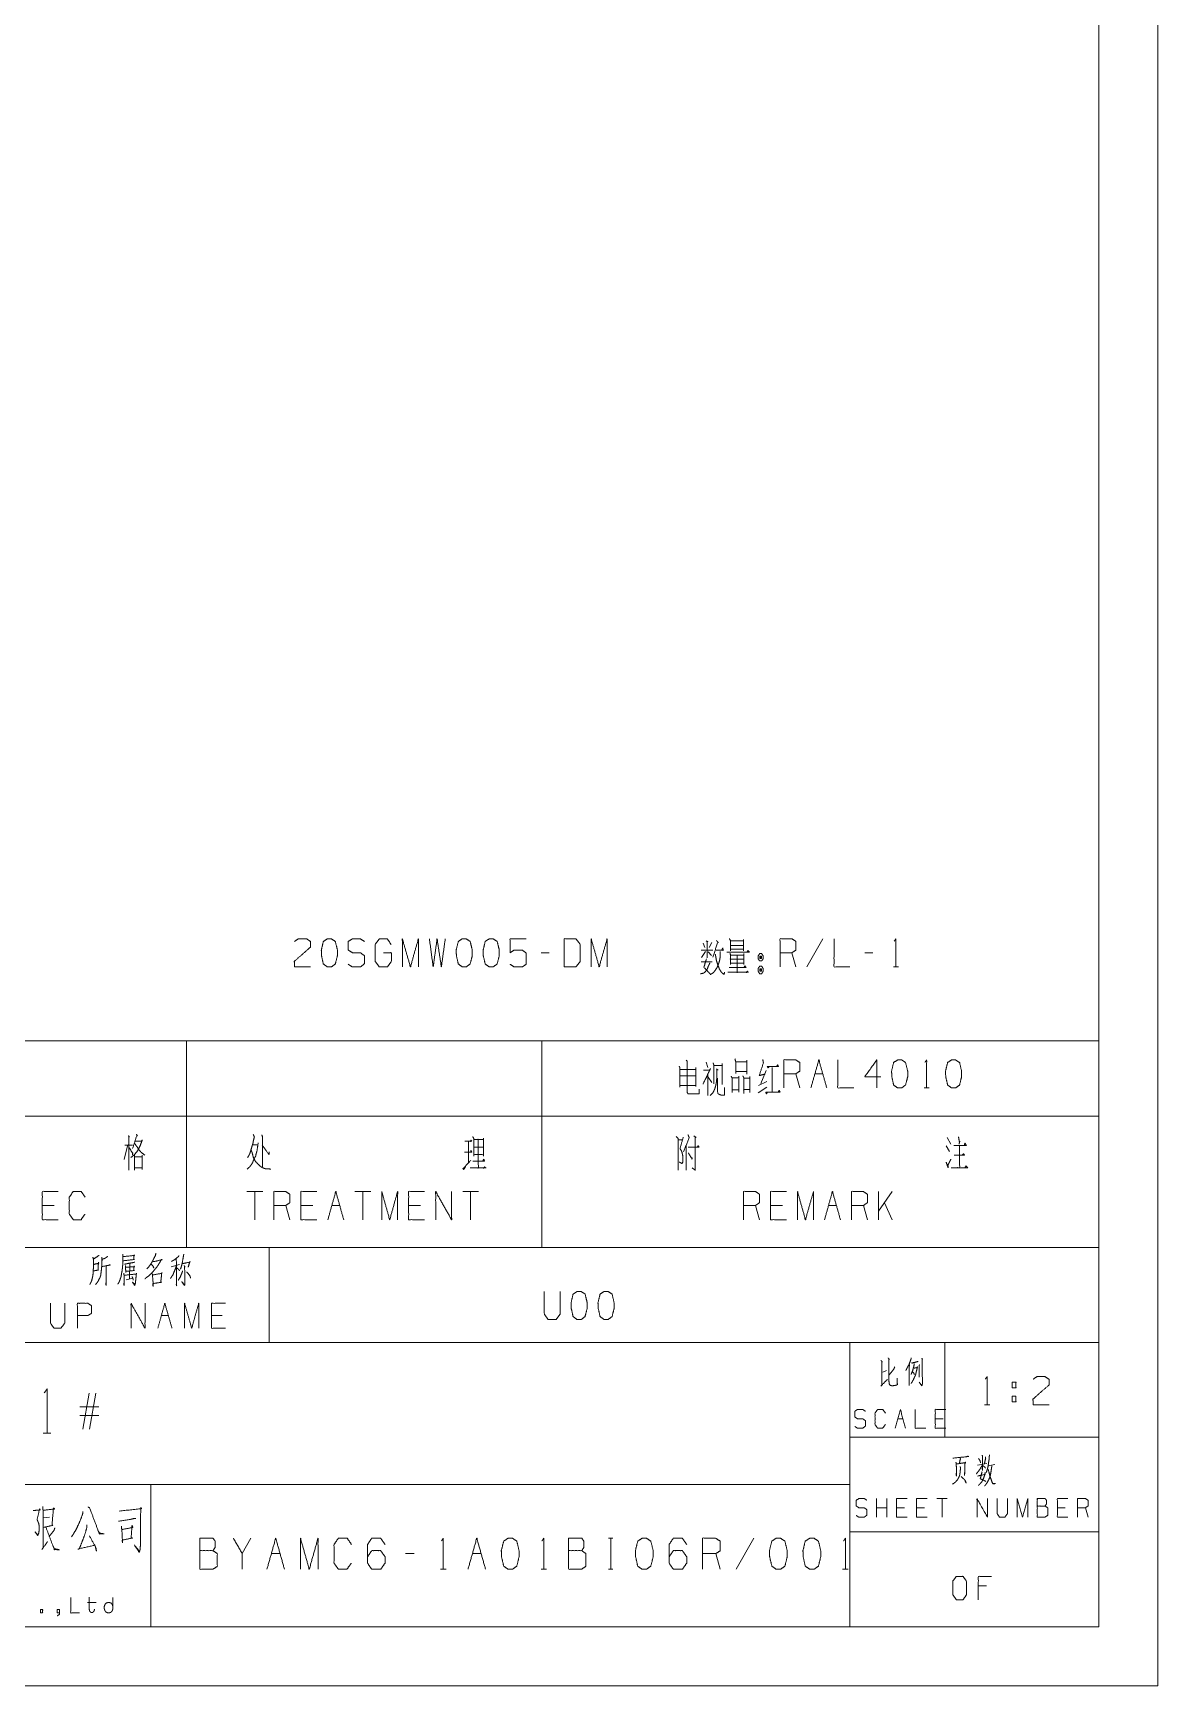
# Model space of a CAD drawing. Header units: millimetres. Extents: x 0 to 420, y 0 to 297.
# Drawn here: x 325.1 to 420, y 0 to 139.5 of the extents above; entities that cross this region are included whole.
import ezdxf

# ---------------------------------------------------------------- set-up
doc = ezdxf.new("R2010")
doc.units = ezdxf.units.MM
doc.layers.add('101', color=7, linetype='Continuous', true_color=0xffffff)

msp = doc.modelspace()

# ---------------------------------------------------------------- linework, layer by layer
at = {"layer": '101', "color": 133, "linetype": 'Continuous', "lineweight": 18}
for p, q in [((420, 0), (420, 297)), ((415, 5), (415, 292)), ((235, 37), (415, 37)), ((345, 37), (345, 29)), ((235, 29), (415, 29)), ((394, 29), (394, 5)), ((402, 29), (402, 21)), ((394, 21), (415, 21)), ((285, 17), (394, 17)), ((335, 17), (335, 5)), ((394, 13), (415, 13)), ((25, 5), (415, 5)), ((235, 5), (415, 5)), ((0, 0), (420, 0))]:
    msp.add_line(p, q, dxfattribs=at)
at = {"layer": '101', "color": 72, "linetype": 'Continuous', "lineweight": 18}
for p, q in [((391.72, 63.07), (390.38, 60.7)), ((368.62, 61.9), (367.95, 61.9)), ((381.81, 62), (381.49, 61.5)), ((381.61, 62.7), (381.77, 62.35)), ((382.04, 61.97), (382.32, 61.65)), ((382.35, 62.75), (382.12, 62.35)), ((389.45, 60.7), (389.11, 61.9)), ((395.94, 61.9), (395.27, 61.9)), ((381.45, 61.12), (382.37, 61.12)), ((397.67, 60.7), (398.09, 60.7)), ((313, 54.46), (338, 54.46)), ((338, 54.46), (368, 54.46)), ((338, 54.46), (338, 48.11)), ((368, 54.46), (415, 54.46)), ((368, 54.46), (368, 48.11)), ((415, 54.46), (415, 48.11)), ((379.68, 52.03), (380.95, 52.03)), ((380.99, 52.22), (380.99, 50.6)), ((381.87, 52.65), (382.02, 52.22)), ((386.93, 51.95), (386.49, 50.85)), ((387.44, 52.22), (387.44, 50.17)), ((389.77, 50.48), (389.44, 51.68)), ((391.04, 51.68), (391.71, 51.68)), ((379.68, 51.5), (380.95, 51.5)), ((379.7, 50.7), (380.95, 50.7)), ((382.04, 51.4), (382.34, 50.93)), ((386.26, 50.08), (386.98, 50.55)), ((386.28, 50.7), (387, 51.03)), ((400.27, 50.48), (400.7, 50.48)), ((313, 48.11), (338, 48.11)), ((338, 48.11), (338, 37)), ((338, 48.11), (368, 48.11)), ((368, 48.11), (415, 48.11)), ((368, 48.11), (368, 37)), ((415, 48.11), (415, 37)), ((379.52, 46.1), (379.87, 46.1)), ((380.84, 46.45), (381.02, 46.3)), ((402.21, 46.3), (402.51, 45.75)), ((333.02, 45.6), (332.74, 44.45)), ((343.6, 45.68), (344.03, 45.68)), ((361.81, 45.95), (361.81, 44.13)), ((362.25, 45.48), (363.03, 45.48)), ((380.17, 45.6), (380.17, 43.53)), ((402.12, 45.6), (402.42, 45.12)), ((326.85, 40.56), (325.84, 40.56)), ((344.45, 41.74), (343.11, 41.74)), ((343.78, 41.74), (343.78, 39.36)), ((346.73, 39.36), (346.39, 40.56)), ((348.67, 40.56), (347.66, 40.56)), ((350.27, 40.56), (350.94, 40.56)), ((353.56, 41.74), (352.21, 41.74)), ((352.88, 41.74), (352.88, 39.36)), ((357.77, 40.56), (356.76, 40.56)), ((362.66, 41.74), (361.32, 41.74)), ((361.99, 41.74), (361.99, 39.36)), ((386.37, 39.36), (386.04, 40.56)), ((388.31, 40.56), (387.31, 40.56)), ((392.19, 40.56), (392.87, 40.56)), ((395.48, 39.36), (395.14, 40.56)), ((397.58, 41.74), (396.41, 40.09)), ((396.41, 39.36), (396.41, 41.74)), ((397.58, 39.36), (396.91, 40.79)), ((313, 37), (338, 37)), ((338, 37), (368, 37)), ((368, 37), (415, 37)), ((333.22, 35.67), (333.2, 34.36)), ((336.72, 35.38), (337.43, 35.58)), ((332.92, 34.28), (333.47, 34.43)), ((335.89, 31.26), (336.48, 31.26)), ((341.01, 31.26), (340.12, 31.26)), ((396.78, 26.5), (397.1, 26.62)), ((329.26, 21.68), (329.79, 24.71)), ((330.35, 24.71), (329.82, 21.68)), ((405.37, 23.74), (405.8, 23.74)), ((407.69, 24.46), (408.02, 24.46)), ((407.69, 24.46), (407.69, 23.99)), ((330.6, 23.57), (329.01, 23.57)), ((330.6, 22.82), (329.01, 22.82)), ((398.04, 22.56), (398.48, 22.56)), ((401.88, 22.56), (401.21, 22.56)), ((325.9, 21.33), (326.57, 21.33)), ((404.78, 18.63), (405.57, 18.79)), ((405.68, 18.57), (406.23, 18.69)), ((396.24, 14.25), (396.24, 15.82)), ((397.13, 14.25), (397.13, 15.82)), ((402.22, 15.82), (401.33, 15.82)), ((401.78, 15.82), (401.78, 14.25)), ((326.44, 14.25), (325.93, 14.18)), ((397.13, 15.04), (396.24, 15.04)), ((398.6, 15.04), (397.94, 15.04)), ((400.3, 15.04), (399.63, 15.04)), ((412.18, 15.04), (411.51, 15.04)), ((414.1, 14.25), (413.88, 15.04)), ((343.45, 12.47), (342.71, 11.17)), ((345.17, 11.17), (345.91, 11.17)), ((357.23, 11.17), (356.49, 11.17)), ((362.14, 11.17), (362.88, 11.17)), ((373.63, 12.47), (374, 12.47)), ((373.83, 12.47), (373.83, 9.85)), ((383.06, 9.85), (382.68, 11.17)), ((385.88, 12.47), (384.4, 9.85)), ((359.45, 9.85), (359.92, 9.85)), ((367.94, 9.85), (368.4, 9.85)), ((373.63, 9.85), (374, 9.85)), ((393.39, 9.85), (393.86, 9.85)), ((405.52, 8.46), (404.84, 8.46)), ((329.66, 7.04), (330.39, 7.04))]:
    msp.add_line(p, q, dxfattribs=at)
for points, knots in [([(347.13, 62.85), (347.45, 63.07), (348.14, 63.07), (348.47, 62.85), (348.47, 62.37), (347.11, 61.17), (347.13, 60.7), (348.47, 60.7)], [0, 0, 0.069688, 0.192979, 0.265274, 0.350227, 0.674742, 0.759753, 1, 1]), ([(350.24, 60.7), (350.57, 60.95), (350.75, 61.65), (350.75, 62.12), (350.57, 62.85), (350.24, 63.07), (349.9, 63.07), (349.56, 62.85), (349.39, 62.12), (349.4, 61.65), (349.56, 60.95), (349.9, 60.7), (350.24, 60.7)], [0, 0, 0.067524, 0.183969, 0.260581, 0.380939, 0.446136, 0.500306, 0.565502, 0.685861, 0.762525, 0.878306, 0.94583, 1, 1]), ([(351.66, 60.92), (352, 60.7), (352.69, 60.7), (353.02, 60.95), (353.02, 61.65), (352.69, 61.9), (352.02, 61.9), (351.66, 62.12), (351.66, 62.85), (352.02, 63.07), (352.69, 63.07), (353.02, 62.85)], [0, 0, 0.068039, 0.184057, 0.254519, 0.372334, 0.442797, 0.555843, 0.62637, 0.748393, 0.81892, 0.931967, 1, 1]), ([(354.63, 61.9), (355.3, 61.9), (355.3, 61.17), (354.97, 60.7), (354.28, 60.7), (353.94, 61.17), (353.94, 62.6), (354.29, 63.07), (354.95, 63.07), (355.28, 62.6)], [0, 0, 0.103298, 0.214798, 0.304266, 0.410278, 0.499742, 0.718897, 0.809959, 0.910536, 1, 1]), ([(356.23, 60.7), (356.23, 63.07), (356.91, 60.7), (357.58, 63.07), (357.58, 60.7)], [0, 0, 0.245192, 0.500001, 0.754808, 1, 1]), ([(358.51, 63.07), (358.83, 60.7), (359.16, 63.07), (359.52, 60.7), (359.85, 63.07)], [0, 0, 0.249745, 0.499742, 0.750003, 1, 1]), ([(361.62, 60.7), (361.95, 60.95), (362.13, 61.65), (362.13, 62.12), (361.95, 62.85), (361.62, 63.07), (361.28, 63.07), (360.95, 62.85), (360.77, 62.12), (360.79, 61.65), (360.95, 60.95), (361.28, 60.7), (361.62, 60.7)], [0, 0, 0.067524, 0.183969, 0.260581, 0.380939, 0.446136, 0.500306, 0.565502, 0.685861, 0.762525, 0.878306, 0.94583, 1, 1]), ([(363.89, 60.7), (364.23, 60.95), (364.41, 61.65), (364.41, 62.12), (364.23, 62.85), (363.89, 63.07), (363.56, 63.07), (363.22, 62.85), (363.05, 62.12), (363.06, 61.65), (363.22, 60.95), (363.56, 60.7), (363.89, 60.7)], [0, 0, 0.06753, 0.183974, 0.260586, 0.380945, 0.446147, 0.50031, 0.565507, 0.685867, 0.762532, 0.878313, 0.945837, 1, 1]), ([(365.32, 60.92), (365.66, 60.7), (366.35, 60.7), (366.68, 60.92), (366.68, 61.87), (366.35, 62.12), (365.66, 62.12), (365.32, 61.9), (365.32, 63.07), (366.68, 63.07)], [0, 0, 0.062226, 0.168341, 0.230572, 0.376815, 0.441268, 0.547383, 0.609609, 0.790488, 1, 1]), ([(369.89, 60.7), (370.88, 60.7), (371.24, 61.17), (371.24, 62.6), (370.88, 63.07), (369.89, 63.07), (369.89, 60.7)], [0, 0, 0.142134, 0.22716, 0.43179, 0.516817, 0.658951, 1, 1]), ([(372.17, 60.7), (372.17, 63.07), (372.84, 60.7), (373.51, 63.07), (373.51, 60.7)], [0, 0, 0.245192, 0.500001, 0.754808, 1, 1]), ([(381.86, 62.9), (382.02, 62.82), (381.95, 62.87), (381.95, 61.47), (381.95, 62.12), (381.45, 62.12), (382.44, 62.12)], [0, 0, 0.046308, 0.069112, 0.437814, 0.608997, 0.739331, 1, 1]), ([(382.74, 62.92), (382.9, 62.75), (382.85, 62.8), (382.44, 61.52)], [0, 0, 0.143525, 0.187748, 1, 1]), ([(383.83, 63.1), (383.92, 62.92), (383.92, 62.07), (383.92, 62.2), (385.02, 62.2), (385.02, 62.05), (385.02, 63.02), (385.02, 62.9), (383.92, 62.9), (385.02, 62.9), (385.02, 62.52), (383.92, 62.52)], [0, 0, 0.027308, 0.145703, 0.163114, 0.31575, 0.336643, 0.472448, 0.489859, 0.642495, 0.795131, 0.847364, 1, 1]), ([(388.11, 60.7), (388.11, 63.07), (389.11, 63.07), (389.45, 62.85), (389.45, 62.12), (389.11, 61.9), (388.11, 61.9)], [0, 0, 0.400952, 0.571031, 0.639278, 0.761674, 0.829921, 1, 1]), ([(392.66, 63.07), (392.66, 60.7), (394, 60.7)], [0, 0, 0.638733, 1, 1]), ([(397.74, 62.87), (397.88, 63.07), (397.88, 60.7)], [0, 0, 0.093486, 1, 1]), ([(383.06, 62), (383.06, 61.7), (383.03, 61.37), (382.94, 61.02), (382.8, 60.67), (382.64, 60.42), (382.46, 60.2), (382.21, 60.05)], [0, 0, 0.134097, 0.280224, 0.441576, 0.610311, 0.742763, 0.870651, 1, 1]), ([(382.64, 61.77), (382.69, 61.52), (382.74, 61.22), (382.85, 60.87), (382.99, 60.52), (383.15, 60.25), (383.38, 60.07), (383.43, 60.25)], [0, 0, 0.122117, 0.26769, 0.442438, 0.622809, 0.774615, 0.912625, 1, 1]), ([(382.71, 62.1), (383.31, 62.1), (383.27, 62.3), (383.2, 62.17)], [0, 0, 0.634152, 0.848467, 1, 1]), ([(383.61, 61.95), (385.5, 61.95), (385.41, 62.1), (385.32, 61.95)], [0, 0, 0.84451, 0.922255, 1, 1]), ([(383.89, 61.85), (383.92, 61.72), (383.92, 60.9), (383.92, 61.02), (385.05, 61.02), (385.05, 60.9), (385.05, 61.82), (385.05, 61.7), (383.92, 61.7), (383.92, 61.35), (385.05, 61.35), (384.49, 61.35), (384.49, 61.7), (384.49, 60.2), (384.49, 60.65), (383.82, 60.65), (385.23, 60.65), (385.14, 60.8), (385.07, 60.65)], [0, 0, 0.011506, 0.084582, 0.095654, 0.19585, 0.206922, 0.288855, 0.299928, 0.400124, 0.431125, 0.531321, 0.581419, 0.612421, 0.745286, 0.785145, 0.84464, 0.96989, 0.985312, 1, 1]), ([(386.55, 61.82), (386.39, 61.82), (386.25, 61.62), (386.25, 61.4), (386.39, 61.2), (386.55, 61.2), (386.69, 61.4), (386.69, 61.62), (386.55, 61.82)], [0, 0, 0.091014, 0.231143, 0.359871, 0.5, 0.591014, 0.731143, 0.859871, 1, 1]), ([(386.55, 61.4), (386.55, 61.62), (386.39, 61.62)], [0, 0, 0.585813, 1, 1]), ([(386.39, 61.4), (386.55, 61.4), (386.39, 61.62), (386.39, 61.4)], [0, 0, 0.241164, 0.658904, 1, 1]), ([(382.19, 61.05), (382.05, 60.75), (381.96, 60.52), (381.81, 60.3), (381.65, 60.17), (381.38, 60.12)], [0, 0, 0.251062, 0.434039, 0.642627, 0.795774, 1, 1]), ([(381.89, 61.37), (381.68, 60.67), (382.21, 60.1)], [0, 0, 0.483242, 1, 1]), ([(383.71, 60.25), (385.43, 60.25), (385.34, 60.35), (385.27, 60.2)], [0, 0, 0.851379, 0.917655, 1, 1]), ([(386.69, 60.55), (386.55, 60.77), (386.39, 60.77), (386.25, 60.55), (386.25, 60.35), (386.39, 60.12), (386.55, 60.12), (386.69, 60.35), (386.69, 60.55)], [0, 0, 0.149196, 0.238512, 0.387709, 0.499998, 0.649196, 0.738512, 0.887711, 1, 1]), ([(386.55, 60.55), (386.39, 60.55), (386.55, 60.35), (386.55, 60.55)], [0, 0, 0.258824, 0.674604, 1, 1]), ([(386.39, 60.55), (386.39, 60.35), (386.55, 60.35)], [0, 0, 0.556976, 1, 1]), ([(379.59, 52.33), (379.66, 52.18), (379.66, 50.55)], [0, 0, 0.092597, 1, 1]), ([(380.19, 52.82), (380.28, 52.73), (380.28, 50.1), (380.33, 50), (380.49, 49.98), (381.27, 49.98), (381.27, 50.38)], [0, 0, 0.031698, 0.655157, 0.682037, 0.720284, 0.904996, 1, 1]), ([(381.65, 51.97), (382.15, 51.97), (382.24, 52.13), (381.6, 50.8), (382.02, 51.63), (382.02, 49.85)], [0, 0, 0.102218, 0.138179, 0.441776, 0.633382, 1, 1]), ([(382.73, 52.1), (382.87, 52), (382.78, 52), (382.78, 51.38), (382.73, 50.95), (382.68, 50.68), (382.59, 50.38), (382.45, 50.1), (382.22, 49.85)], [0, 0, 0.067741, 0.102315, 0.346795, 0.514328, 0.623882, 0.746214, 0.867178, 1, 1]), ([(382.45, 52.6), (382.52, 52.43), (382.52, 50.83)], [0, 0, 0.105514, 1, 1]), ([(382.52, 52.38), (383.23, 52.38), (383.23, 52.55), (383.23, 50.78)], [0, 0, 0.266094, 0.331958, 1, 1]), ([(384.3, 52.93), (384.37, 52.68), (384.37, 51.7), (384.37, 51.88), (385.29, 51.88), (385.29, 51.65), (385.29, 52.82), (385.29, 52.7), (384.37, 52.7)], [0, 0, 0.054432, 0.258706, 0.29537, 0.487932, 0.535072, 0.781249, 0.807438, 1, 1]), ([(386.65, 52.88), (386.7, 52.6), (386.35, 51.53), (386.84, 51.65)], [0, 0, 0.145701, 0.734427, 1, 1]), ([(387.18, 52.25), (387.09, 52.18), (387.02, 52.3), (387.97, 52.3), (387.9, 52.43), (387.83, 52.3)], [0, 0, 0.077218, 0.17288, 0.808676, 0.904338, 1, 1]), ([(388.43, 50.48), (388.43, 52.85), (389.44, 52.85), (389.77, 52.63), (389.77, 51.9), (389.44, 51.68), (388.43, 51.68)], [0, 0, 0.400951, 0.571036, 0.639278, 0.761673, 0.829915, 1, 1]), ([(390.71, 50.48), (391.38, 52.85), (392.05, 50.48)], [0, 0, 0.499999, 1, 1]), ([(392.98, 52.85), (392.98, 50.48), (394.33, 50.48)], [0, 0, 0.638733, 1, 1]), ([(396.6, 51.43), (395.26, 51.43), (396.27, 52.85), (396.27, 50.48)], [0, 0, 0.245869, 0.565295, 1, 1]), ([(398.37, 50.48), (398.7, 50.73), (398.88, 51.43), (398.88, 51.9), (398.7, 52.63), (398.37, 52.85), (398.03, 52.85), (397.69, 52.63), (397.52, 51.9), (397.54, 51.43), (397.69, 50.73), (398.03, 50.48), (398.37, 50.48)], [0, 0, 0.067524, 0.18397, 0.260582, 0.380942, 0.446139, 0.500302, 0.565504, 0.685862, 0.762527, 0.878308, 0.945837, 1, 1]), ([(400.34, 52.65), (400.48, 52.85), (400.48, 50.48)], [0, 0, 0.093495, 1, 1]), ([(402.92, 50.48), (403.26, 50.73), (403.43, 51.43), (403.43, 51.9), (403.26, 52.63), (402.92, 52.85), (402.58, 52.85), (402.25, 52.63), (402.07, 51.9), (402.09, 51.43), (402.25, 50.73), (402.58, 50.48), (402.92, 50.48)], [0, 0, 0.067525, 0.183972, 0.260585, 0.380946, 0.446143, 0.500306, 0.565503, 0.685864, 0.76253, 0.878312, 0.945837, 1, 1]), ([(382.84, 51.3), (382.84, 50.02), (382.96, 49.95), (383.12, 49.88), (383.42, 49.88), (383.42, 50.53)], [0, 0, 0.500781, 0.55761, 0.626688, 0.744702, 1, 1]), ([(383.98, 51.47), (384.07, 51.3), (384.07, 50.1), (384.07, 50.33), (384.62, 50.33), (384.62, 50.13), (384.62, 51.47), (384.62, 51.35), (384.07, 51.35)], [0, 0, 0.044639, 0.317869, 0.369099, 0.493859, 0.539397, 0.84678, 0.87524, 1, 1]), ([(384.97, 51.5), (385.04, 51.35), (385.04, 50.02), (385.04, 50.35), (385.56, 50.35), (385.56, 50.1), (385.56, 51.43), (385.56, 51.3), (385.06, 51.3)], [0, 0, 0.036663, 0.329593, 0.401444, 0.514757, 0.570026, 0.862955, 0.89059, 1, 1]), ([(387.04, 50.1), (386.95, 49.98), (386.9, 50.13), (388.1, 50.13), (388.03, 50.3), (387.97, 50.17)], [0, 0, 0.083253, 0.169787, 0.823494, 0.926146, 1, 1]), ([(333.09, 46.45), (333.19, 46.35), (333.14, 46.43), (333.14, 43.53), (333.14, 45.65), (332.79, 45.65), (333.44, 45.65)], [0, 0, 0.023247, 0.037896, 0.500409, 0.839319, 0.895699, 1, 1]), ([(333.71, 46), (334.26, 46), (334.27, 46.1), (334.11, 45.62), (333.88, 45.18), (333.62, 44.85), (333.3, 44.6)], [0, 0, 0.220966, 0.26192, 0.463932, 0.667691, 0.836831, 1, 1]), ([(333.78, 46.58), (333.88, 46.43), (333.81, 46.45), (333.46, 45.37)], [0, 0, 0.132126, 0.186059, 1, 1]), ([(343.65, 46.55), (343.74, 46.33), (343.65, 46), (343.62, 45.83), (343.55, 45.6), (343.48, 45.35), (343.41, 45.12), (343.35, 44.93), (343.27, 44.77), (343.16, 44.6)], [0, 0, 0.116541, 0.278918, 0.364993, 0.478696, 0.603951, 0.71766, 0.817412, 0.901346, 1, 1]), ([(344.36, 46.53), (344.43, 46.35), (344.43, 43.83)], [0, 0, 0.06955, 1, 1]), ([(361.49, 45.98), (362.1, 45.98), (362.02, 46.08), (361.99, 45.95)], [0, 0, 0.704243, 0.847777, 1, 1]), ([(362.17, 46.38), (362.25, 46.22), (362.25, 44.73), (362.25, 44.85), (363.07, 44.85), (363.07, 44.73), (363.07, 46.22), (363.07, 46.13), (362.25, 46.13), (362.64, 46.13), (362.64, 43.73), (361.94, 43.73), (363.28, 43.73), (363.19, 43.78), (363.17, 43.83), (363.07, 43.67)], [0, 0, 0.016856, 0.162098, 0.174201, 0.252928, 0.265031, 0.410272, 0.419955, 0.498682, 0.536334, 0.76872, 0.837175, 0.967244, 0.977077, 0.982211, 1, 1]), ([(379.34, 46.38), (379.5, 46.22), (379.5, 43.53)], [0, 0, 0.074914, 1, 1]), ([(379.94, 46.33), (379.66, 45.37), (379.77, 45.2), (379.84, 45.02), (379.91, 44.68), (379.91, 44.25), (379.84, 44.1), (379.59, 44.23)], [0, 0, 0.379822, 0.458229, 0.530553, 0.667378, 0.830233, 0.893776, 1, 1]), ([(380.33, 46.53), (380.44, 46.3), (379.96, 45.08)], [0, 0, 0.159107, 1, 1]), ([(380.95, 46.35), (380.95, 43.53), (380.68, 43.75)], [0, 0, 0.890401, 1, 1]), ([(403.17, 46.35), (403.26, 45.87), (403.27, 45.98), (403.22, 45.75)], [0, 0, 0.592181, 0.716658, 1, 1]), ([(333.18, 45.43), (333.48, 44.95), (333.48, 45.02), (333.44, 44.83)], [0, 0, 0.668993, 0.75826, 1, 1]), ([(333.62, 44.8), (333.62, 43.55), (333.62, 43.73), (334.26, 43.73), (334.26, 43.6), (334.26, 44.8), (334.26, 44.68), (333.69, 44.68)], [0, 0, 0.306605, 0.34953, 0.505604, 0.536265, 0.830605, 0.861265, 1, 1]), ([(333.64, 45.78), (333.81, 45.55), (334.01, 45.25), (334.18, 45.05), (334.5, 44.8)], [0, 0, 0.21756, 0.48939, 0.692342, 1, 1]), ([(344.06, 45.85), (343.95, 45.12), (343.88, 44.9), (343.85, 44.73), (343.74, 44.55), (343.65, 44.35), (343.6, 44.2), (343.48, 44), (343.37, 43.85), (343.14, 43.63)], [0, 0, 0.296653, 0.392139, 0.46442, 0.547269, 0.635793, 0.700209, 0.795421, 0.869798, 1, 1]), ([(343.48, 45.2), (343.55, 45.02), (343.6, 44.83), (343.64, 44.65), (343.81, 44.3), (343.9, 44.2), (344.15, 43.95), (344.29, 43.83), (344.47, 43.73), (344.71, 43.65), (344.94, 43.65), (345.12, 43.63)], [0, 0, 0.075192, 0.15762, 0.228747, 0.384949, 0.438119, 0.578251, 0.653441, 0.734337, 0.837345, 0.928883, 1, 1]), ([(344.4, 45.65), (344.98, 44.85), (344.98, 45.08)], [0, 0, 0.814824, 1, 1]), ([(361.48, 45.05), (362.1, 45.05), (362.02, 45.2), (361.99, 45.08)], [0, 0, 0.676561, 0.857934, 1, 1]), ([(380.35, 45.48), (381.27, 45.48), (381.2, 45.62), (381.14, 45.5)], [0, 0, 0.752923, 0.888763, 1, 1]), ([(380.37, 45), (380.68, 44.48), (380.7, 44.58), (380.61, 44.6)], [0, 0, 0.760418, 0.886215, 1, 1]), ([(403.26, 45.6), (403.26, 43.75), (402.55, 43.75), (403.94, 43.75), (403.8, 43.9), (403.71, 43.75)], [0, 0, 0.426906, 0.590047, 0.912256, 0.959823, 1, 1]), ([(402.78, 45.62), (403.84, 45.62), (403.71, 45.83), (403.66, 45.65)], [0, 0, 0.717261, 0.876328, 1, 1]), ([(402.8, 44.8), (403.68, 44.8), (403.59, 44.95), (403.5, 44.83)], [0, 0, 0.729813, 0.873574, 1, 1]), ([(361.57, 43.85), (361.41, 43.6), (361.34, 43.67), (362.02, 44.38)], [0, 0, 0.214427, 0.289033, 1, 1]), ([(362.17, 44.3), (363.17, 44.3), (363.1, 44.48), (363.03, 44.33)], [0, 0, 0.739673, 0.878255, 1, 1]), ([(402.12, 44.23), (402.3, 43.73), (402.27, 43.95), (402.53, 44.48)], [0, 0, 0.39393, 0.563113, 1, 1]), ([(327.18, 39.36), (325.84, 39.36), (325.84, 41.74), (327.18, 41.74)], [0, 0, 0.26539, 0.73461, 1, 1]), ([(329.44, 39.84), (329.11, 39.36), (328.45, 39.36), (328.12, 39.84), (328.12, 41.26), (328.45, 41.74), (329.12, 41.74), (329.46, 41.26)], [0, 0, 0.114568, 0.243366, 0.357936, 0.638584, 0.753154, 0.885433, 1, 1]), ([(345.38, 39.36), (345.38, 41.74), (346.39, 41.74), (346.73, 41.51), (346.73, 40.79), (346.39, 40.56), (345.38, 40.56)], [0, 0, 0.400951, 0.571036, 0.639278, 0.761673, 0.829915, 1, 1]), ([(349, 39.36), (347.66, 39.36), (347.66, 41.74), (349, 41.74)], [0, 0, 0.26539, 0.73461, 1, 1]), ([(349.94, 39.36), (350.61, 41.74), (351.28, 39.36)], [0, 0, 0.499999, 1, 1]), ([(354.49, 39.36), (354.49, 41.74), (355.16, 39.36), (355.83, 41.74), (355.83, 39.36)], [0, 0, 0.245192, 0.500001, 0.754808, 1, 1]), ([(358.11, 39.36), (356.76, 39.36), (356.76, 41.74), (358.11, 41.74)], [0, 0, 0.26539, 0.73461, 1, 1]), ([(359.04, 39.36), (359.04, 41.74), (360.38, 39.36), (360.38, 41.74)], [0, 0, 0.317574, 0.682426, 1, 1]), ([(385.03, 39.36), (385.03, 41.74), (386.04, 41.74), (386.37, 41.51), (386.37, 40.79), (386.04, 40.56), (385.03, 40.56)], [0, 0, 0.400952, 0.571031, 0.639278, 0.761674, 0.829922, 1, 1]), ([(388.65, 39.36), (387.31, 39.36), (387.31, 41.74), (388.65, 41.74)], [0, 0, 0.26539, 0.73461, 1, 1]), ([(389.58, 39.36), (389.58, 41.74), (390.25, 39.36), (390.93, 41.74), (390.93, 39.36)], [0, 0, 0.245192, 0.499999, 0.754808, 1, 1]), ([(394.14, 39.36), (394.14, 41.74), (395.14, 41.74), (395.48, 41.51), (395.48, 40.79), (395.14, 40.56), (394.14, 40.56)], [0, 0, 0.400951, 0.571036, 0.639278, 0.761673, 0.829915, 1, 1]), ([(330.63, 36.35), (330.57, 36.31), (330.14, 36.02), (330.11, 36.2), (330.16, 36.02), (330.16, 35.45), (330.14, 35.09), (330.13, 34.85), (330.1, 34.61), (330.05, 34.39), (329.99, 34.16), (329.91, 34.01), (329.85, 33.88)], [0, 0, 0.024363, 0.186803, 0.243942, 0.302154, 0.485024, 0.597668, 0.675195, 0.753199, 0.825098, 0.89819, 0.953346, 1, 1]), ([(332.63, 36.46), (332.64, 36.26), (332.64, 35.91), (332.63, 35.58), (332.61, 35.36), (332.58, 35.07), (332.53, 34.83), (332.49, 34.56), (332.42, 34.36), (332.35, 34.16), (332.22, 33.92)], [0, 0, 0.076503, 0.212087, 0.33934, 0.424292, 0.535105, 0.630037, 0.733301, 0.813245, 0.895183, 1, 1]), ([(332.67, 36.24), (333.64, 36.35), (333.59, 36.39), (333.55, 36), (333.63, 36), (332.66, 35.89)], [0, 0, 0.39108, 0.416924, 0.577585, 0.60892, 1, 1]), ([(335.42, 36.53), (335.4, 36.37), (335.22, 36.02), (335.11, 35.8), (334.98, 35.6), (334.83, 35.38), (334.67, 35.22)], [0, 0, 0.101774, 0.363754, 0.525154, 0.678922, 0.85608, 1, 1]), ([(337.37, 36.35), (337.34, 36.26), (337.14, 36.09), (336.92, 35.93), (336.73, 35.84)], [0, 0, 0.111856, 0.433088, 0.752703, 1, 1]), ([(337.78, 36.44), (337.76, 36.33), (337.68, 35.87), (337.62, 35.56), (337.51, 35.18)], [0, 0, 0.086565, 0.451629, 0.696477, 1, 1]), ([(330.19, 35.03), (330.22, 35.05), (330.58, 35.11), (330.54, 35.09), (330.58, 35.78), (330.61, 35.69), (330.18, 35.58)], [0, 0, 0.022681, 0.239273, 0.269981, 0.676983, 0.732557, 1, 1]), ([(331.36, 36.26), (331.11, 36.09), (330.88, 36.02), (330.85, 36.2), (330.88, 35.93), (330.86, 35.67), (330.85, 35.38), (330.83, 35.14), (330.8, 34.92), (330.77, 34.67), (330.72, 34.5), (330.64, 34.36), (330.57, 34.21), (330.49, 34.08), (330.41, 33.97), (330.33, 33.88)], [0, 0, 0.096319, 0.172937, 0.229415, 0.313416, 0.396985, 0.487495, 0.564125, 0.634336, 0.711437, 0.768975, 0.817388, 0.871906, 0.920319, 0.962889, 1, 1]), ([(330.86, 35.4), (331.57, 35.53), (331.52, 35.56), (331.44, 35.51)], [0, 0, 0.834819, 0.895271, 1, 1]), ([(331.22, 35.45), (331.22, 33.81), (331.21, 33.92), (331.22, 34.1)], [0, 0, 0.849783, 0.907772, 1, 1]), ([(333.63, 35.8), (333.58, 35.75), (333.19, 35.69), (332.97, 35.64), (332.77, 35.6)], [0, 0, 0.07226, 0.516589, 0.766867, 1, 1]), ([(332.85, 35.49), (332.86, 35.34), (332.89, 34.89), (332.88, 35), (333.61, 35.07), (333.55, 35.07), (333.59, 35.47), (333.63, 35.4), (332.86, 35.34)], [0, 0, 0.056492, 0.217482, 0.258029, 0.525926, 0.548635, 0.694164, 0.720796, 1, 1]), ([(335.2, 35.84), (335.25, 35.82), (335.95, 35.98), (335.9, 36.02), (335.78, 35.8), (335.64, 35.56), (335.5, 35.36), (335.34, 35.16), (335.17, 34.96), (334.98, 34.76), (334.78, 34.58), (334.62, 34.47), (334.5, 34.36)], [0, 0, 0.017093, 0.254607, 0.275864, 0.359629, 0.452278, 0.53264, 0.616084, 0.70281, 0.792986, 0.881828, 0.944963, 1, 1]), ([(335.03, 35.6), (335.06, 35.58), (335.23, 35.38), (335.25, 35.27), (335.19, 35.42)], [0, 0, 0.066028, 0.519581, 0.712132, 1, 1]), ([(335.11, 34.81), (335.14, 34.74), (335.17, 34.19), (335.19, 34.12), (335.19, 33.72), (335.17, 33.9), (335.17, 33.97), (335.94, 34.08), (335.84, 34.08), (335.92, 34.89), (335.95, 34.85), (335.9, 34.83), (335.15, 34.69)], [0, 0, 0.018828, 0.160986, 0.178485, 0.280676, 0.326272, 0.343303, 0.542024, 0.566111, 0.777126, 0.791033, 0.804348, 1, 1]), ([(337.15, 35.47), (337.06, 35.18), (336.95, 34.94), (336.86, 34.69), (336.76, 34.56), (336.65, 34.39)], [0, 0, 0.251918, 0.474135, 0.691326, 0.826694, 1, 1]), ([(337.15, 36.02), (337.17, 34.28), (337.18, 33.79), (337.15, 33.88), (337.17, 34.08)], [0, 0, 0.691283, 0.883884, 0.921006, 1, 1]), ([(337.17, 35.31), (337.37, 35.14), (337.42, 35.05)], [0, 0, 0.729109, 1, 1]), ([(337.67, 35.03), (337.65, 34.92), (337.48, 34.52), (337.31, 34.25)], [0, 0, 0.129619, 0.632946, 1, 1]), ([(337.81, 35.49), (337.89, 35.38), (337.85, 35.4), (337.87, 34.23), (337.87, 33.94), (337.85, 33.79), (337.61, 34.14), (337.85, 33.83)], [0, 0, 0.051678, 0.066298, 0.513635, 0.623349, 0.682727, 0.848098, 1, 1]), ([(337.65, 35.64), (338.35, 35.8), (338.29, 35.82), (338.15, 35.34)], [0, 0, 0.557066, 0.608364, 1, 1]), ([(338.03, 34.96), (338.31, 34.61), (338.35, 34.43)], [0, 0, 0.711821, 1, 1]), ([(332.72, 34.85), (332.74, 34.65), (332.75, 34.14), (332.74, 33.81), (332.72, 33.9), (332.75, 34.12)], [0, 0, 0.147471, 0.523364, 0.768667, 0.835021, 1, 1]), ([(332.75, 34.67), (333.81, 34.78), (333.78, 34.85), (333.77, 34.74), (333.72, 34.23), (333.7, 34.03), (333.64, 33.81), (333.44, 34.1), (333.66, 33.88)], [0, 0, 0.374083, 0.399749, 0.43883, 0.61759, 0.687458, 0.767887, 0.891105, 1, 1]), ([(333.42, 34.56), (333.49, 34.39), (333.52, 34.25)], [0, 0, 0.579215, 1, 1]), ([(326.54, 32.3), (326.54, 30.62), (326.82, 30.2), (327.41, 30.2), (327.73, 30.62), (327.73, 32.3)], [0, 0, 0.337151, 0.438599, 0.557782, 0.662849, 1, 1]), ([(328.8, 30.2), (328.8, 32.3), (329.69, 32.3), (329.99, 32.1), (329.99, 31.46), (329.68, 31.26), (328.8, 31.26)], [0, 0, 0.401145, 0.571312, 0.639588, 0.762043, 0.832818, 1, 1]), ([(333.33, 30.2), (333.33, 32.3), (334.51, 30.2), (334.51, 32.3)], [0, 0, 0.317574, 0.682426, 1, 1]), ([(337.85, 30.2), (337.85, 32.3), (338.45, 30.2), (339.04, 32.3), (339.04, 30.2)], [0, 0, 0.245192, 0.5, 0.754808, 1, 1]), ([(341.3, 30.2), (340.12, 30.2), (340.12, 32.3), (341.3, 32.3)], [0, 0, 0.265389, 0.734611, 1, 1]), ([(368.21, 33.3), (368.21, 31.4), (368.53, 30.93), (369.2, 30.93), (369.55, 31.4), (369.55, 33.3)], [0, 0, 0.337151, 0.438595, 0.557781, 0.662849, 1, 1]), ([(371.32, 30.93), (371.65, 31.18), (371.83, 31.88), (371.83, 32.35), (371.65, 33.08), (371.32, 33.3), (370.98, 33.3), (370.64, 33.08), (370.47, 32.35), (370.48, 31.88), (370.64, 31.18), (370.98, 30.93), (371.32, 30.93)], [0, 0, 0.067524, 0.183969, 0.260581, 0.380939, 0.446136, 0.500306, 0.565502, 0.68586, 0.762525, 0.878306, 0.94583, 1, 1]), ([(373.59, 30.93), (373.93, 31.18), (374.1, 31.88), (374.1, 32.35), (373.93, 33.08), (373.59, 33.3), (373.26, 33.3), (372.92, 33.08), (372.74, 32.35), (372.76, 31.88), (372.92, 31.18), (373.26, 30.93), (373.59, 30.93)], [0, 0, 0.067525, 0.183972, 0.260585, 0.380946, 0.446143, 0.500306, 0.565503, 0.685864, 0.76253, 0.878312, 0.945837, 1, 1]), ([(396.62, 27.47), (396.76, 27.35), (396.68, 27.39), (396.71, 25.4), (396.62, 25.32), (397.17, 25.88)], [0, 0, 0.060255, 0.090729, 0.71461, 0.752496, 1, 1]), ([(397.22, 27.7), (397.34, 27.55), (397.29, 27.59), (397.29, 26.72), (397.29, 26.04), (397.29, 25.94), (397.31, 25.54), (397.35, 25.44), (397.41, 25.38), (397.54, 25.34), (397.8, 25.36), (397.99, 25.42), (398.01, 25.44), (397.98, 25.98)], [0, 0, 0.050887, 0.067371, 0.30486, 0.491459, 0.519732, 0.627242, 0.657953, 0.681265, 0.71898, 0.791172, 0.845841, 0.852765, 1, 1]), ([(397.29, 26.23), (397.72, 26.77), (397.79, 26.95)], [0, 0, 0.77398, 1, 1]), ([(399.18, 27.7), (399.16, 27.59), (398.99, 27.14), (398.84, 26.87), (398.72, 26.62)], [0, 0, 0.089072, 0.504979, 0.766001, 1, 1]), ([(399.02, 27.14), (399, 25.38), (398.99, 25.5), (398.99, 25.52), (399, 25.71)], [0, 0, 0.841012, 0.900786, 0.910681, 1, 1]), ([(399.43, 27.22), (399.44, 27.18), (399.37, 26.89), (399.3, 26.62), (399.22, 26.43), (399.16, 26.29)], [0, 0, 0.044891, 0.350478, 0.63559, 0.840224, 1, 1]), ([(399.43, 26.83), (399.72, 26.89), (399.69, 26.95), (399.66, 26.72), (399.6, 26.52), (399.57, 26.35), (399.52, 26.19), (399.44, 26.04), (399.37, 25.88), (399.3, 25.75), (399.22, 25.61), (399.16, 25.54)], [0, 0, 0.158182, 0.194476, 0.315843, 0.429568, 0.518472, 0.611327, 0.697145, 0.792857, 0.869066, 0.954883, 1, 1]), ([(399.19, 27.28), (399.22, 27.26), (399.25, 27.26), (399.76, 27.39), (399.72, 27.39), (399.65, 27.35)], [0, 0, 0.049781, 0.090425, 0.822292, 0.883256, 1, 1]), ([(399.28, 26.52), (399.41, 26.39), (399.44, 26.29)], [0, 0, 0.6273, 1, 1]), ([(400.07, 27.68), (400.13, 27.59), (400.1, 27.57), (400.12, 25.52), (400.12, 25.5), (400.1, 25.38), (400.07, 25.34), (399.84, 25.65), (400.07, 25.36), (400.1, 25.44)], [0, 0, 0.031372, 0.042462, 0.676473, 0.682877, 0.721567, 0.737252, 0.857566, 0.97283, 1, 1]), ([(399.85, 27.12), (399.88, 27.08), (399.85, 27.06), (399.85, 26.06), (399.84, 26.17), (399.85, 26.29)], [0, 0, 0.038712, 0.066084, 0.824707, 0.904517, 1, 1]), ([(326.01, 24.75), (326.24, 25.07), (326.24, 21.33)], [0, 0, 0.09349, 1, 1]), ([(405.44, 25.91), (405.59, 26.11), (405.59, 23.74)], [0, 0, 0.093487, 1, 1]), ([(407.69, 25.16), (407.69, 25.64), (408.02, 25.64), (408.02, 25.16), (407.69, 25.16)], [0, 0, 0.292916, 0.5, 0.792916, 1, 1]), ([(409.47, 25.89), (409.78, 26.11), (410.47, 26.11), (410.81, 25.89), (410.81, 25.41), (409.45, 24.21), (409.47, 23.74), (410.81, 23.74)], [0, 0, 0.069688, 0.192972, 0.265273, 0.350226, 0.674741, 0.759753, 1, 1]), ([(408.02, 24.46), (408.02, 23.99), (407.69, 23.99)], [0, 0, 0.585831, 1, 1]), ([(394.41, 21.91), (394.63, 21.76), (395.09, 21.76), (395.31, 21.93), (395.31, 22.39), (395.09, 22.56), (394.64, 22.56), (394.41, 22.71), (394.41, 23.19), (394.64, 23.34), (395.09, 23.34), (395.31, 23.19)], [0, 0, 0.068029, 0.184052, 0.254519, 0.372336, 0.442804, 0.555843, 0.62637, 0.748396, 0.818923, 0.931962, 1, 1]), ([(397, 22.08), (396.77, 21.76), (396.34, 21.76), (396.12, 22.08), (396.12, 23.02), (396.34, 23.34), (396.78, 23.34), (397.01, 23.02)], [0, 0, 0.114571, 0.243364, 0.357935, 0.638587, 0.753157, 0.885429, 1, 1]), ([(397.81, 21.76), (398.26, 23.34), (398.7, 21.76)], [0, 0, 0.499998, 1, 1]), ([(399.51, 23.34), (399.51, 21.76), (400.4, 21.76)], [0, 0, 0.638737, 1, 1]), ([(402.1, 21.76), (401.21, 21.76), (401.21, 23.34), (402.1, 23.34)], [0, 0, 0.265388, 0.734612, 1, 1]), ([(403.31, 18.53), (403.34, 18.4), (403.33, 18.36), (403.31, 18.07), (403.27, 17.82), (403.23, 17.68), (403.15, 17.53), (403.07, 17.39), (402.92, 17.22), (402.77, 17.1), (402.66, 17.04)], [0, 0, 0.073225, 0.098424, 0.26494, 0.409696, 0.496582, 0.589746, 0.686975, 0.813798, 0.923947, 1, 1]), ([(402.68, 19.23), (404.03, 19.37), (403.97, 19.39), (403.83, 19.37)], [0, 0, 0.865805, 0.905503, 1, 1]), ([(402.95, 18.9), (402.98, 18.73), (402.99, 18.3), (402.99, 17.72), (402.98, 17.8), (402.98, 17.95)], [0, 0, 0.119124, 0.427226, 0.837796, 0.897358, 1, 1]), ([(402.98, 18.73), (403.77, 18.86), (403.72, 18.9), (403.71, 18.55), (403.71, 18.17), (403.69, 17.95), (403.68, 17.76), (403.67, 17.84), (403.69, 18.03)], [0, 0, 0.351984, 0.378534, 0.533493, 0.697426, 0.797814, 0.880033, 0.917028, 1, 1]), ([(403.3, 19.29), (403.33, 19.17), (403.23, 18.77)], [0, 0, 0.238945, 1, 1]), ([(405.19, 18.65), (405.05, 18.42), (404.92, 18.21), (404.79, 18.05), (404.66, 17.9)], [0, 0, 0.287233, 0.555137, 0.786183, 1, 1]), ([(404.86, 19.21), (405, 18.98), (405.03, 18.84)], [0, 0, 0.640218, 1, 1]), ([(405.17, 19.48), (405.2, 19.33), (405.2, 18.19), (405.17, 18.34), (405.2, 18.46)], [0, 0, 0.094654, 0.823642, 0.918295, 1, 1]), ([(405.2, 18.61), (405.38, 18.48), (405.46, 18.38)], [0, 0, 0.613114, 1, 1]), ([(405.46, 19.33), (405.46, 19.23), (405.35, 18.75)], [0, 0, 0.174306, 1, 1]), ([(405.98, 18.57), (405.93, 18.21), (405.89, 17.97), (405.85, 17.76), (405.79, 17.57), (405.67, 17.32), (405.57, 17.14), (405.45, 16.97), (405.36, 16.89)], [0, 0, 0.194372, 0.332632, 0.448613, 0.555646, 0.70616, 0.822691, 0.933849, 1, 1]), ([(405.77, 19.52), (405.77, 19.39), (405.76, 19.17), (405.71, 18.88), (405.67, 18.57), (405.61, 18.32), (405.54, 18.09), (405.52, 18.03)], [0, 0, 0.081859, 0.232245, 0.425429, 0.632112, 0.800316, 0.957949, 1, 1]), ([(405.65, 18.3), (405.68, 18.26), (405.83, 17.68), (405.93, 17.41), (406.04, 17.12), (406.06, 17.06), (406.28, 17.08), (406.06, 17.1), (405.99, 17.22)], [0, 0, 0.026719, 0.341744, 0.493482, 0.655463, 0.691641, 0.807838, 0.924035, 1, 1]), ([(403.39, 17.68), (403.59, 17.49), (403.71, 17.37), (403.77, 17.28), (403.81, 17.12), (403.72, 17.32)], [0, 0, 0.292982, 0.473564, 0.580848, 0.762106, 1, 1]), ([(404.78, 17.72), (405.41, 17.86), (405.42, 18.05), (405.42, 17.97), (405.35, 17.72), (405.25, 17.45), (405.14, 17.24), (405.03, 17.12), (404.92, 16.99), (404.85, 16.93)], [0, 0, 0.304469, 0.392577, 0.431617, 0.55371, 0.68947, 0.798366, 0.878841, 0.95475, 1, 1]), ([(405.16, 18.07), (405, 17.49), (405.1, 17.45), (405.22, 17.41), (405.33, 17.35), (405.48, 17.26)], [0, 0, 0.529111, 0.626299, 0.735529, 0.852099, 1, 1]), ([(394.53, 14.4), (394.75, 14.25), (395.21, 14.25), (395.43, 14.41), (395.43, 14.88), (395.21, 15.04), (394.76, 15.04), (394.53, 15.19), (394.53, 15.67), (394.76, 15.82), (395.21, 15.82), (395.43, 15.67)], [0, 0, 0.068036, 0.184055, 0.25452, 0.372334, 0.442799, 0.555845, 0.626371, 0.748393, 0.818918, 0.931964, 1, 1]), ([(398.83, 14.25), (397.94, 14.25), (397.94, 15.82), (398.83, 15.82)], [0, 0, 0.265394, 0.734606, 1, 1]), ([(400.52, 14.25), (399.63, 14.25), (399.63, 15.82), (400.52, 15.82)], [0, 0, 0.265394, 0.734606, 1, 1]), ([(404.73, 14.25), (404.73, 15.82), (405.62, 14.25), (405.62, 15.82)], [0, 0, 0.317573, 0.682427, 1, 1]), ([(406.42, 15.82), (406.42, 14.56), (406.63, 14.25), (407.08, 14.25), (407.31, 14.56), (407.31, 15.82)], [0, 0, 0.337149, 0.438598, 0.557784, 0.662851, 1, 1]), ([(408.12, 14.25), (408.12, 15.82), (408.56, 14.25), (409.01, 15.82), (409.01, 14.25)], [0, 0, 0.245192, 0.5, 0.754808, 1, 1]), ([(409.82, 15.19), (409.82, 15.82), (410.48, 15.82), (410.59, 15.67), (410.59, 15.36), (410.48, 15.19), (409.82, 15.19), (409.82, 14.25), (410.47, 14.25), (410.7, 14.4), (410.7, 15.04), (410.48, 15.19)], [0, 0, 0.115916, 0.238849, 0.272472, 0.33043, 0.366587, 0.48952, 0.663395, 0.784172, 0.83349, 0.952457, 1, 1]), ([(412.4, 14.25), (411.51, 14.25), (411.51, 15.82), (412.4, 15.82)], [0, 0, 0.265394, 0.734606, 1, 1]), ([(413.21, 14.25), (413.21, 15.82), (413.88, 15.82), (414.1, 15.67), (414.1, 15.19), (413.88, 15.04), (413.21, 15.04)], [0, 0, 0.400946, 0.571033, 0.639276, 0.76167, 0.829914, 1, 1]), ([(325.07, 14.8), (325.68, 14.87), (325.61, 14.94), (325.41, 14.07), (325.41, 14.01), (325.46, 13.9), (325.53, 13.73), (325.58, 13.49), (325.58, 13.28), (325.56, 13.04), (325.53, 12.87), (325.46, 12.69), (325.24, 13), (325.46, 12.73)], [0, 0, 0.163216, 0.189965, 0.42515, 0.443501, 0.473931, 0.523766, 0.589292, 0.644345, 0.7089, 0.755234, 0.805069, 0.906205, 1, 1]), ([(325.88, 15.14), (325.9, 14.83), (325.9, 11.66), (325.8, 11.52), (326.29, 12.18)], [0, 0, 0.069653, 0.779472, 0.817267, 1, 1]), ([(325.93, 14.83), (326.88, 14.94), (326.78, 15.04), (326.66, 13.56), (326.73, 13.56), (325.95, 13.38)], [0, 0, 0.276542, 0.317649, 0.747834, 0.768982, 1, 1]), ([(329.27, 14.73), (329.24, 14.49), (328.97, 13.8), (328.73, 13.28), (328.49, 12.87), (328.31, 12.59)], [0, 0, 0.102841, 0.416511, 0.658903, 0.86249, 1, 1]), ([(329.7, 15.11), (329.83, 15.04), (330.66, 12.83), (331.05, 12.83), (330.68, 12.9), (330.53, 13.14)], [0, 0, 0.039541, 0.705114, 0.815247, 0.920312, 1, 1]), ([(332.27, 13.9), (333.73, 14.14), (333.58, 14.14), (333.31, 14.07)], [0, 0, 0.777945, 0.854701, 1, 1]), ([(332.34, 14.76), (334.22, 14.97), (334.17, 15.07), (334.14, 14.56), (334.14, 12.63), (334.12, 11.87), (334.09, 11.52), (334.05, 11.35), (334.02, 11.28), (333.61, 11.9), (334.02, 11.38)], [0, 0, 0.261649, 0.277493, 0.349233, 0.616764, 0.72192, 0.769813, 0.794637, 0.804771, 0.908172, 1, 1]), ([(326.14, 13.42), (326.85, 11.52), (327.29, 11.49), (326.85, 11.59), (326.75, 11.8)], [0, 0, 0.643821, 0.783835, 0.927246, 1, 1]), ([(326.9, 13.35), (326.83, 13.14), (326.41, 12.59)], [0, 0, 0.241282, 1, 1]), ([(329.61, 13.59), (329.61, 13.38), (329.39, 12.69), (329.41, 12.73), (329.19, 12.14), (328.95, 11.56), (328.85, 11.56), (330.22, 11.87)], [0, 0, 0.05545, 0.249412, 0.26073, 0.428483, 0.598637, 0.624772, 1, 1]), ([(329.83, 12.66), (330.36, 11.69), (330.41, 11.38), (330.31, 11.76)], [0, 0, 0.610117, 0.783655, 1, 1]), ([(332.51, 13.49), (332.56, 13.07), (332.61, 12.07), (332.58, 12.31), (333.46, 12.49), (333.34, 12.49), (333.41, 13.56), (333.48, 13.38), (332.58, 13.21)], [0, 0, 0.08584, 0.292105, 0.342087, 0.526357, 0.55147, 0.772215, 0.810799, 1, 1]), ([(339.14, 11.42), (339.14, 12.47), (340.25, 12.47), (340.43, 12.22), (340.43, 11.7), (340.25, 11.42), (339.14, 11.42), (339.14, 9.85), (340.23, 9.85), (340.61, 10.1), (340.61, 11.17), (340.25, 11.42)], [0, 0, 0.115917, 0.238847, 0.272469, 0.330428, 0.366584, 0.489513, 0.663389, 0.784162, 0.833485, 0.952453, 1, 1]), ([(342.71, 9.85), (342.71, 11.17), (341.97, 12.47)], [0, 0, 0.469959, 1, 1]), ([(347.63, 9.85), (347.63, 12.47), (348.37, 9.85), (349.11, 12.47), (349.11, 9.85)], [0, 0, 0.245192, 0.5, 0.754808, 1, 1]), ([(351.92, 10.37), (351.55, 9.85), (350.83, 9.85), (350.46, 10.37), (350.46, 11.94), (350.83, 12.47), (351.57, 12.47), (351.94, 11.94)], [0, 0, 0.114569, 0.243366, 0.357935, 0.638584, 0.753153, 0.885431, 1, 1]), ([(353.29, 10.9), (353.64, 11.42), (354.4, 11.42), (354.77, 10.9), (354.77, 10.37), (354.4, 9.85), (353.64, 9.85), (353.29, 10.37), (353.29, 11.94), (353.64, 12.47), (354.4, 12.47), (354.77, 11.94)], [0, 0, 0.076963, 0.169761, 0.248073, 0.312018, 0.390331, 0.483128, 0.560091, 0.751927, 0.82889, 0.921688, 1, 1]), ([(359.53, 12.25), (359.68, 12.47), (359.68, 9.85)], [0, 0, 0.093489, 1, 1]), ([(365.52, 9.85), (365.89, 10.12), (366.08, 10.9), (366.08, 11.42), (365.89, 12.22), (365.52, 12.47), (365.15, 12.47), (364.78, 12.22), (364.58, 11.42), (364.6, 10.9), (364.78, 10.12), (365.15, 9.85), (365.52, 9.85)], [0, 0, 0.06753, 0.183974, 0.260586, 0.380945, 0.446147, 0.500311, 0.565508, 0.685867, 0.762531, 0.878311, 0.945836, 1, 1]), ([(368.01, 12.25), (368.17, 12.47), (368.17, 9.85)], [0, 0, 0.093489, 1, 1]), ([(370.26, 11.42), (370.26, 12.47), (371.37, 12.47), (371.55, 12.22), (371.55, 11.7), (371.37, 11.42), (370.26, 11.42), (370.26, 9.85), (371.35, 9.85), (371.72, 10.1), (371.72, 11.17), (371.37, 11.42)], [0, 0, 0.115917, 0.238847, 0.272469, 0.330428, 0.366584, 0.489513, 0.663389, 0.784162, 0.833485, 0.952453, 1, 1]), ([(376.83, 9.85), (377.2, 10.12), (377.4, 10.9), (377.4, 11.42), (377.2, 12.22), (376.83, 12.47), (376.46, 12.47), (376.09, 12.22), (375.9, 11.42), (375.92, 10.9), (376.09, 10.12), (376.46, 9.85), (376.83, 9.85)], [0, 0, 0.067525, 0.183969, 0.260581, 0.380939, 0.446136, 0.500306, 0.565503, 0.685861, 0.762526, 0.878305, 0.94583, 1, 1]), ([(378.74, 10.9), (379.1, 11.42), (379.86, 11.42), (380.23, 10.9), (380.23, 10.37), (379.86, 9.85), (379.1, 9.85), (378.74, 10.37), (378.74, 11.94), (379.1, 12.47), (379.86, 12.47), (380.23, 11.94)], [0, 0, 0.076963, 0.169761, 0.248073, 0.312018, 0.390331, 0.483128, 0.560091, 0.751927, 0.82889, 0.921688, 1, 1]), ([(381.57, 9.85), (381.57, 12.47), (382.68, 12.47), (383.06, 12.22), (383.06, 11.42), (382.68, 11.17), (381.57, 11.17)], [0, 0, 0.400953, 0.571035, 0.639278, 0.761675, 0.829917, 1, 1]), ([(388.15, 9.85), (388.52, 10.12), (388.71, 10.9), (388.71, 11.42), (388.52, 12.22), (388.15, 12.47), (387.78, 12.47), (387.41, 12.22), (387.21, 11.42), (387.23, 10.9), (387.41, 10.12), (387.78, 9.85), (388.15, 9.85)], [0, 0, 0.067525, 0.18397, 0.260581, 0.38094, 0.446137, 0.500301, 0.565503, 0.685862, 0.762526, 0.878306, 0.945836, 1, 1]), ([(390.98, 9.85), (391.35, 10.12), (391.54, 10.9), (391.54, 11.42), (391.35, 12.22), (390.98, 12.47), (390.61, 12.47), (390.23, 12.22), (390.04, 11.42), (390.06, 10.9), (390.23, 10.12), (390.61, 9.85), (390.98, 9.85)], [0, 0, 0.067525, 0.183971, 0.260584, 0.380944, 0.446141, 0.500306, 0.565504, 0.685864, 0.762529, 0.87831, 0.945835, 1, 1]), ([(393.47, 12.25), (393.63, 12.47), (393.63, 9.85)], [0, 0, 0.093489, 1, 1]), ([(402.99, 7.28), (403.55, 7.28), (403.83, 7.68), (403.83, 8.86), (403.55, 9.25), (402.99, 9.25), (402.7, 8.86), (402.7, 7.68), (402.99, 7.28)], [0, 0, 0.102683, 0.191619, 0.409477, 0.498413, 0.601096, 0.691619, 0.909477, 1, 1]), ([(404.84, 7.28), (404.84, 9.25), (405.95, 9.25)], [0, 0, 0.638735, 1, 1]), ([(328.24, 7.48), (328.24, 6.17), (328.98, 6.17)], [0, 0, 0.638728, 1, 1]), ([(330.25, 6.49), (330.2, 6.3), (330.09, 6.19), (329.96, 6.19), (329.84, 6.3), (329.8, 6.49), (329.8, 7.5)], [0, 0, 0.107406, 0.190396, 0.26402, 0.350759, 0.456999, 1, 1]), ([(331.8, 7.48), (331.8, 6.52), (331.74, 6.34), (331.64, 6.22), (331.5, 6.17), (331.37, 6.17), (331.24, 6.22), (331.13, 6.34), (331.07, 6.52), (331.07, 6.71), (331.13, 6.88), (331.24, 7), (331.37, 7.04), (331.5, 7.04), (331.64, 7), (331.74, 6.88), (331.8, 6.71)], [0, 0, 0.286727, 0.342739, 0.39146, 0.433824, 0.471471, 0.513835, 0.562557, 0.618569, 0.675914, 0.728048, 0.77677, 0.819134, 0.856781, 0.899145, 0.947866, 1, 1]), ([(325.69, 6.17), (325.87, 6.17), (325.87, 6.44), (325.69, 6.44), (325.69, 6.17)], [0, 0, 0.207087, 0.5, 0.707087, 1, 1]), ([(327.29, 6.17), (327.1, 6.17), (327.1, 6.44), (327.29, 6.44), (327.29, 6.05), (327.1, 5.91)], [0, 0, 0.148246, 0.357931, 0.506176, 0.815186, 1, 1])]:
    msp.add_open_spline(points, degree=1, knots=knots, dxfattribs=at)
for points in [[(391.86, 39.36), (392.53, 41.74), (393.2, 39.36)], [(335.59, 30.2), (336.18, 32.3), (336.78, 30.2)], [(344.8, 9.85), (345.54, 12.47), (346.28, 9.85)], [(361.77, 9.85), (362.51, 12.47), (363.25, 9.85)]]:
    msp.add_open_spline(points, degree=1, dxfattribs=at)

doc.saveas('drawing.dxf')
